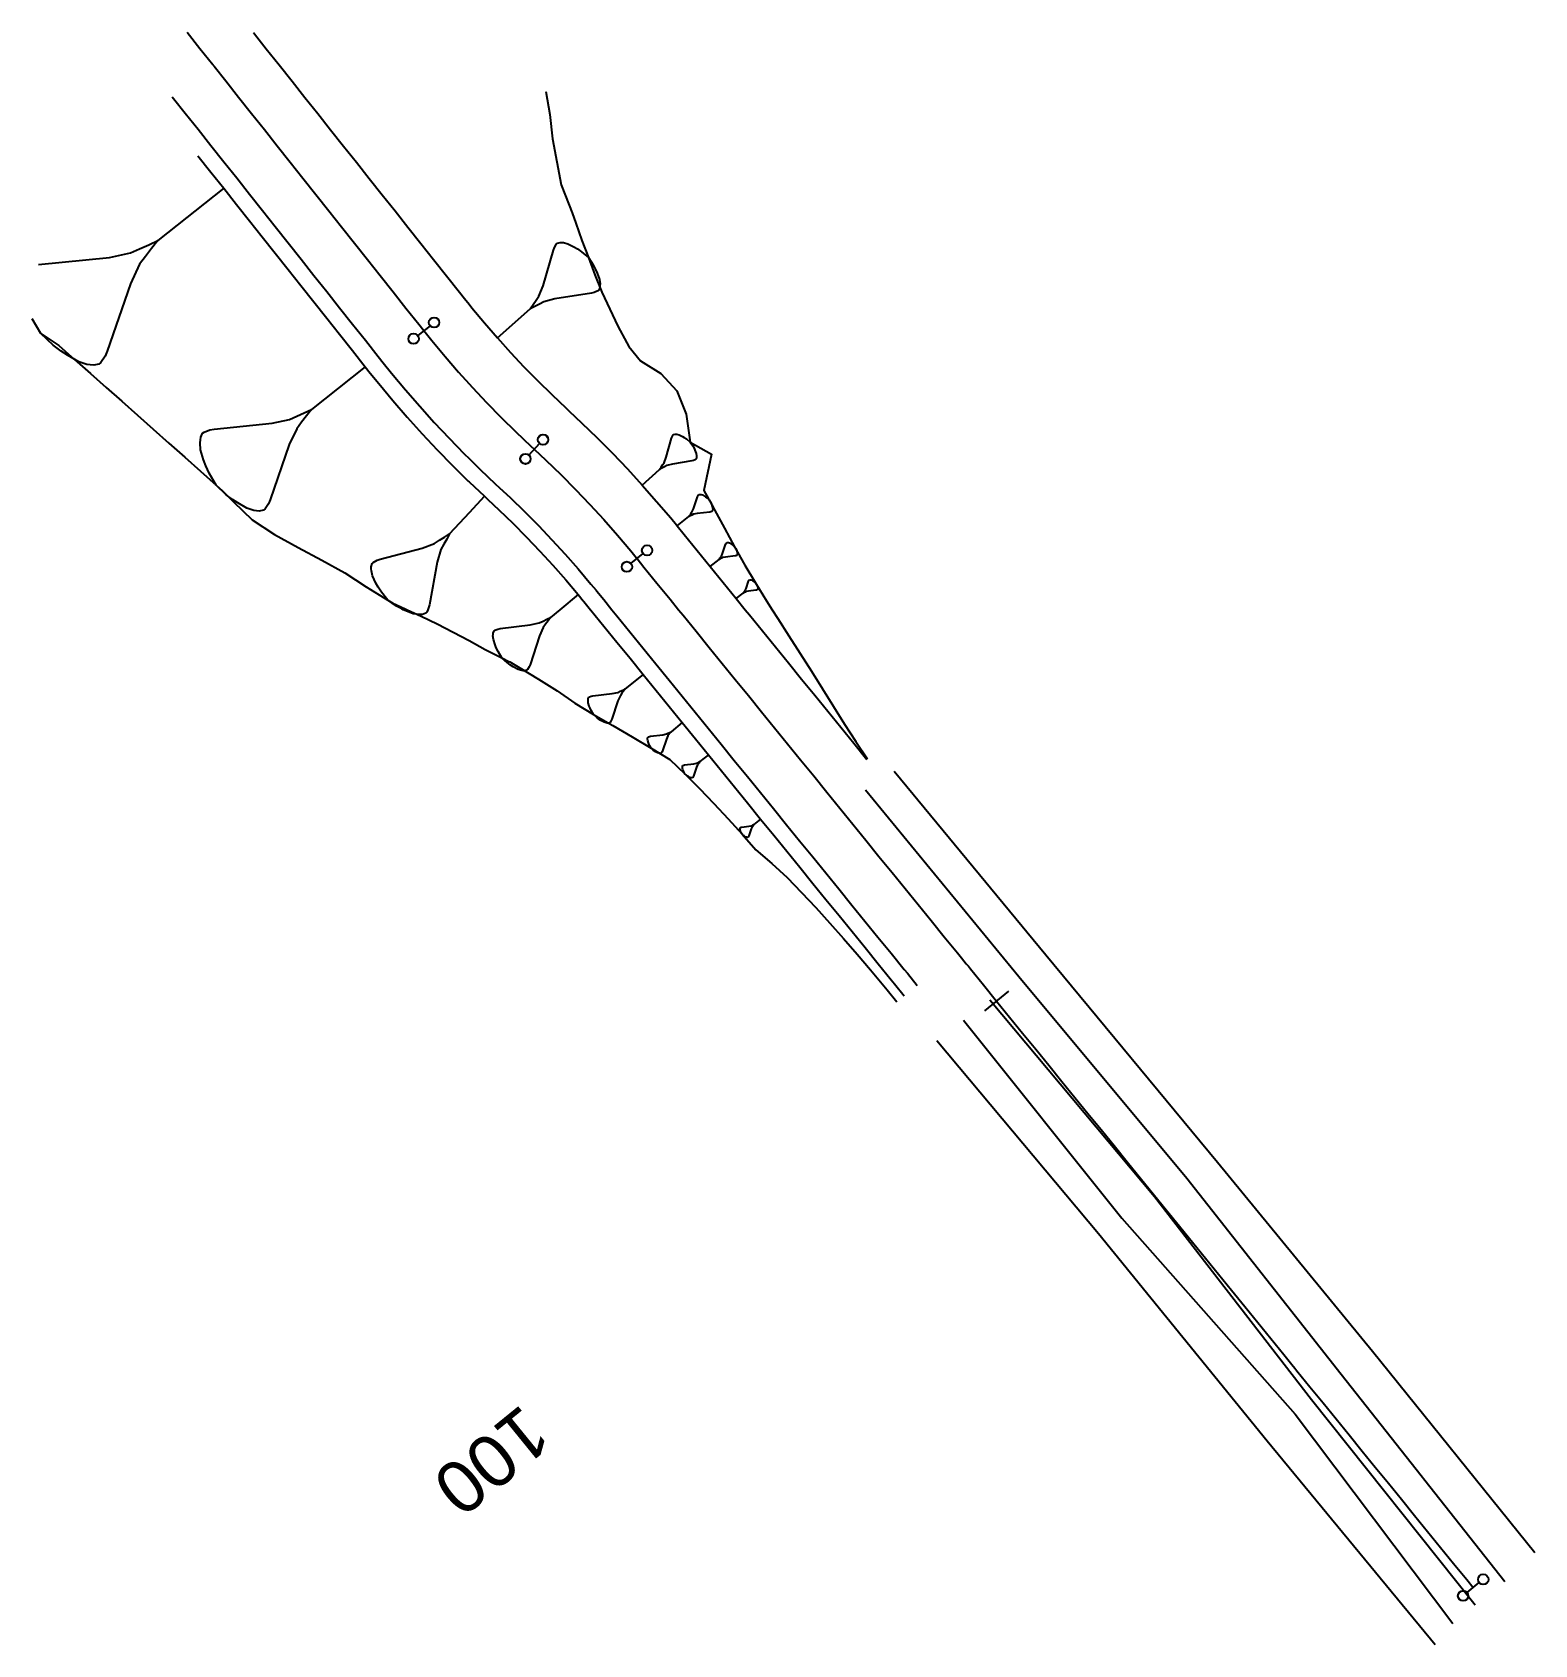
# Model space of a CAD drawing. Extents: x 388578.9 to 388651.5, y 804850 to 804927.9.
import ezdxf
from ezdxf.enums import TextEntityAlignment as Align

# ---------------------------------------------------------------- set-up
doc = ezdxf.new("R2010")
doc.units = 0
doc.layers.get('0').update_dxf_attribs({"linetype": 'CONTINUOUS'})
doc.styles.add('ARIAL', font='ARIAL.FON')

msp = doc.modelspace()

# ---------------------------------------------------------------- linework, layer by layer
at = {"color": 7}
for p, q in [((388588.1519, 804920.3461), (388584.9664, 804917.8184)), ((388584.5301, 804917.6205), (388584.9664, 804917.8184)), ((388584.9664, 804917.8184), (388584.6745, 804917.4385)), ((388604.2626, 804917.697), (388604.3932, 804917.7317)), ((388604.3932, 804917.7317), (388604.4784, 804917.7264)), ((388579.2096, 804916.6618), (388582.6405, 804917.0111)), ((388582.6405, 804917.0111), (388583.6575, 804917.2248)), ((388583.6575, 804917.2248), (388584.0938, 804917.4227)), ((388584.3827, 804917.0586), (388584.0908, 804916.6787)), ((388584.0938, 804917.4227), (388584.5301, 804917.6205)), ((388584.6745, 804917.4385), (388584.3827, 804917.0586)), ((388603.5778, 804915.6429), (388604.0708, 804917.3667)), ((388604.0708, 804917.3667), (388604.1214, 804917.4919)), ((388604.1214, 804917.4919), (388604.2173, 804917.6571)), ((388604.2173, 804917.6571), (388604.2626, 804917.697)), ((388604.4784, 804917.7264), (388604.5637, 804917.721)), ((388604.5637, 804917.721), (388604.7742, 804917.6651)), ((388604.7742, 804917.6651), (388605.0646, 804917.5185)), ((388605.0646, 804917.5185), (388605.2298, 804917.4226)), ((388605.2298, 804917.4226), (388605.4349, 804917.2814)), ((388605.4349, 804917.2814), (388605.7599, 804917.0043)), ((388605.7599, 804917.0043), (388605.9944, 804916.6473)), ((388584.0908, 804916.6787), (388583.6516, 804915.7369)), ((388605.9944, 804916.6473), (388606.109, 804916.4261)), ((388606.109, 804916.4261), (388606.1836, 804916.2503)), ((388606.1836, 804916.2503), (388606.2928, 804915.9439)), ((388583.6516, 804915.7369), (388582.5317, 804912.4751)), ((388603.3753, 804915.142), (388603.5778, 804915.6429)), ((388606.2155, 804915.3924), (388606.0397, 804915.3178)), ((388606.2608, 804915.4323), (388606.2155, 804915.3924)), ((388606.3114, 804915.5575), (388606.2608, 804915.4323)), ((388606.2928, 804915.9439), (388606.3221, 804915.7281)), ((388606.3168, 804915.6428), (388606.3114, 804915.5575)), ((388606.3221, 804915.7281), (388606.3168, 804915.6428)), ((388602.9517, 804914.5265), (388603.0929, 804914.7317)), ((388603.1728, 804914.6411), (388602.9517, 804914.5265)), ((388603.0929, 804914.7317), (388603.2341, 804914.9368)), ((388603.394, 804914.7556), (388603.1728, 804914.6411)), ((388603.2341, 804914.9368), (388603.3753, 804915.142)), ((388603.6151, 804914.8702), (388603.394, 804914.7556)), ((388604.1373, 804915.0087), (388603.6151, 804914.8702)), ((388605.9091, 804915.2831), (388604.1373, 804915.0087)), ((388606.0397, 804915.3178), (388605.9091, 804915.2831)), ((388579.3234, 804913.3407), (388578.9089, 804914.0501)), ((388601.3664, 804913.1278), (388602.9517, 804914.5265)), ((388579.92, 804912.7758), (388579.3234, 804913.3407)), ((388580.2999, 804912.484), (388579.92, 804912.7758)), ((388580.6075, 804912.2832), (388580.2999, 804912.484)), ((388581.1507, 804911.9725), (388580.6075, 804912.2832)), ((388582.5317, 804912.4751), (388582.4219, 804912.2397)), ((388581.5494, 804911.8439), (388581.1507, 804911.9725)), ((388581.7126, 804911.8251), (388581.5494, 804911.8439)), ((388581.8758, 804911.8063), (388581.7126, 804911.8251)), ((388582.1301, 804911.8598), (388581.8758, 804911.8063)), ((388582.2211, 804911.932), (388582.1301, 804911.8598)), ((388582.4219, 804912.2397), (388582.2211, 804911.932)), ((388594.9893, 804911.7293), (388592.3903, 804909.667)), ((388590.4927, 804909.0083), (388591.3225, 804909.1827)), ((388591.3225, 804909.1827), (388591.6784, 804909.3441)), ((388591.6784, 804909.3441), (388592.0344, 804909.5056)), ((388592.1522, 804909.357), (388591.9141, 804909.0471)), ((388592.0344, 804909.5056), (388592.3903, 804909.667)), ((388592.3903, 804909.667), (388592.1522, 804909.357)), ((388587.0405, 804908.3262), (388587.1301, 804908.5183)), ((388587.1301, 804908.5183), (388587.2043, 804908.5773)), ((388587.2043, 804908.5773), (388587.486, 804908.6798)), ((388587.486, 804908.6798), (388587.6935, 804908.7234)), ((388587.6935, 804908.7234), (388590.4927, 804909.0083)), ((388591.676, 804908.7371), (388591.3176, 804907.9687)), ((388591.9141, 804909.0471), (388591.676, 804908.7371)), ((388609.8028, 804908.3465), (388609.8529, 804908.4345)), ((388609.8529, 804908.4345), (388609.8768, 804908.456)), ((388609.8768, 804908.456), (388609.9458, 804908.4749)), ((388609.9458, 804908.4749), (388609.9911, 804908.4725)), ((388609.9911, 804908.4725), (388610.0363, 804908.4701)), ((388610.0363, 804908.4701), (388610.1482, 804908.4414)), ((388610.1482, 804908.4414), (388610.3029, 804908.365)), ((388587.0098, 804908.0599), (388587.0252, 804908.1931)), ((388587.0381, 804907.7193), (388587.0098, 804908.0599)), ((388587.0252, 804908.1931), (388587.0405, 804908.3262)), ((388587.1842, 804907.2301), (388587.0381, 804907.7193)), ((388591.3176, 804907.9687), (388590.404, 804905.3075)), ((388609.5232, 804907.3633), (388609.7766, 804908.2798)), ((388609.7766, 804908.2798), (388609.8028, 804908.3465)), ((388610.3029, 804908.365), (388610.391, 804908.3149)), ((388610.391, 804908.3149), (388610.5004, 804908.241)), ((388610.5004, 804908.241), (388610.6741, 804908.0956)), ((388610.6741, 804908.0956), (388610.8001, 804907.9073)), ((388610.8001, 804907.9073), (388610.8619, 804907.7906)), ((388610.8619, 804907.7906), (388610.9023, 804907.6977)), ((388610.9023, 804907.6977), (388610.9617, 804907.5357)), ((388587.2867, 804906.9484), (388587.1842, 804907.2301)), ((388587.4481, 804906.5925), (388587.2867, 804906.9484)), ((388609.1964, 804906.7683), (388609.2703, 804906.8778)), ((388609.3131, 804906.8301), (388609.1964, 804906.7683)), ((388609.2703, 804906.8778), (388609.3442, 804906.9872)), ((388609.4299, 804906.8919), (388609.3131, 804906.8301)), ((388609.3442, 804906.9872), (388609.4182, 804907.0967)), ((388609.4182, 804907.0967), (388609.5232, 804907.3633)), ((388609.5466, 804906.9537), (388609.4299, 804906.8919)), ((388609.8229, 804907.0296), (388609.5466, 804906.9537)), ((388610.7613, 804907.1834), (388609.8229, 804907.0296)), ((388610.8304, 804907.2024), (388610.7613, 804907.1834)), ((388610.9233, 804907.2428), (388610.8304, 804907.2024)), ((388610.9471, 804907.2642), (388610.9233, 804907.2428)), ((388610.9734, 804907.3309), (388610.9471, 804907.2642)), ((388610.9617, 804907.5357), (388610.9782, 804907.4214)), ((388610.9758, 804907.3761), (388610.9734, 804907.3309)), ((388610.9782, 804907.4214), (388610.9758, 804907.3761)), ((388587.7863, 804906.0137), (388587.4481, 804906.5925)), ((388608.3622, 804906.0191), (388609.1964, 804906.7683)), ((388588.2731, 804905.5529), (388587.7863, 804906.0137)), ((388588.583, 804905.3147), (388588.2731, 804905.5529)), ((388588.834, 804905.1509), (388588.583, 804905.3147)), ((388590.404, 804905.3075), (388590.3144, 804905.1154)), ((388600.7374, 804905.4766), (388600, 804904.6816)), ((388610.8348, 804904.8672), (388611.0259, 804905.4454)), ((388611.0259, 804905.4454), (388611.0448, 804905.4872)), ((388611.0448, 804905.4872), (388611.0796, 804905.5419)), ((388611.0796, 804905.5419), (388611.0955, 804905.5548)), ((388611.0955, 804905.5548), (388611.1403, 804905.5648)), ((388611.1403, 804905.5648), (388611.1692, 804905.5618)), ((388611.1692, 804905.5618), (388611.198, 804905.5588)), ((388611.198, 804905.5588), (388611.2687, 804905.5369)), ((388611.2687, 804905.5369), (388611.3652, 804905.4832)), ((388611.3652, 804905.4832), (388611.42, 804905.4484)), ((388611.42, 804905.4484), (388611.4876, 804905.3976)), ((388611.4876, 804905.3976), (388611.5941, 804905.2991)), ((388611.5941, 804905.2991), (388611.6688, 804905.1747)), ((388589.2772, 804904.8975), (388588.834, 804905.1509)), ((388589.6025, 804904.7925), (388589.2772, 804904.8975)), ((388589.7356, 804904.7772), (388589.6025, 804904.7925)), ((388589.8688, 804904.7619), (388589.7356, 804904.7772)), ((388590.0763, 804904.8054), (388589.8688, 804904.7619)), ((388590.1505, 804904.8644), (388590.0763, 804904.8054)), ((388590.3144, 804905.1154), (388590.1505, 804904.8644)), ((388600, 804904.6816), (388599.0581, 804903.6662)), ((388610.0496, 804904.0441), (388610.6069, 804904.4969)), ((388610.6069, 804904.4969), (388610.6576, 804904.5646)), ((388610.6835, 804904.5328), (388610.6069, 804904.4969)), ((388610.6576, 804904.5646), (388610.7084, 804904.6323)), ((388610.7601, 804904.5686), (388610.6835, 804904.5328)), ((388610.7084, 804904.6323), (388610.7592, 804904.7)), ((388610.7592, 804904.7), (388610.8348, 804904.8672)), ((388610.8368, 804904.6044), (388610.7601, 804904.5686)), ((388611.0159, 804904.6442), (388610.8368, 804904.6044)), ((388611.621, 804904.7129), (388611.0159, 804904.6442)), ((388611.6658, 804904.7229), (388611.621, 804904.7129)), ((388611.7265, 804904.7457), (388611.6658, 804904.7229)), ((388611.6688, 804905.1747), (388611.7046, 804905.098)), ((388611.7046, 804905.098), (388611.7275, 804905.0373)), ((388611.7424, 804904.7587), (388611.7265, 804904.7457)), ((388611.7275, 804905.0373), (388611.7603, 804904.9318)), ((388611.7613, 804904.8005), (388611.7424, 804904.7587)), ((388611.7603, 804904.9318), (388611.7673, 804904.8582)), ((388611.7643, 804904.8293), (388611.7613, 804904.8005)), ((388611.7673, 804904.8582), (388611.7643, 804904.8293)), ((388595.7094, 804902.4421), (388597.7365, 804902.9675)), ((388597.7365, 804902.9675), (388598.3272, 804903.1894)), ((388598.3272, 804903.1894), (388598.5709, 804903.3484)), ((388598.5709, 804903.3484), (388598.8145, 804903.5073)), ((388598.7778, 804903.1564), (388598.6376, 804902.9016)), ((388598.918, 804903.4113), (388598.7778, 804903.1564)), ((388598.8145, 804903.5073), (388599.0581, 804903.6662)), ((388599.0581, 804903.6662), (388598.918, 804903.4113)), ((388612.241, 804902.7113), (388612.3867, 804903.1522)), ((388612.3867, 804903.1522), (388612.4012, 804903.1841)), ((388612.4012, 804903.1841), (388612.4277, 804903.2258)), ((388612.4277, 804903.2258), (388612.4398, 804903.2357)), ((388612.4398, 804903.2357), (388612.474, 804903.2433)), ((388612.474, 804903.2433), (388612.496, 804903.241)), ((388612.496, 804903.241), (388612.518, 804903.2387)), ((388612.518, 804903.2387), (388612.5719, 804903.222)), ((388612.5719, 804903.222), (388612.6455, 804903.181)), ((388612.6455, 804903.181), (388612.6872, 804903.1545)), ((388612.6872, 804903.1545), (388612.7388, 804903.1158)), ((388612.7388, 804903.1158), (388612.82, 804903.0407)), ((388612.82, 804903.0407), (388612.8769, 804902.9458)), ((388612.8769, 804902.9458), (388612.9042, 804902.8874)), ((388595.2739, 804902.0763), (388595.3181, 804902.2277)), ((388595.3181, 804902.2277), (388595.3661, 804902.2794)), ((388595.3661, 804902.2794), (388595.5618, 804902.3866)), ((388595.5618, 804902.3866), (388595.7094, 804902.4421)), ((388598.4607, 804902.2959), (388598.0888, 804900.2351)), ((388598.6376, 804902.9016), (388598.4607, 804902.2959)), ((388611.6423, 804902.0838), (388612.0673, 804902.4291)), ((388612.0673, 804902.4291), (388612.106, 804902.4807)), ((388612.1257, 804902.4564), (388612.0673, 804902.4291)), ((388612.106, 804902.4807), (388612.1447, 804902.5323)), ((388612.1841, 804902.4837), (388612.1257, 804902.4564)), ((388612.1447, 804902.5323), (388612.1834, 804902.5839)), ((388612.1834, 804902.5839), (388612.241, 804902.7113)), ((388612.2426, 804902.511), (388612.1841, 804902.4837)), ((388612.3791, 804902.5414), (388612.2426, 804902.511)), ((388612.8405, 804902.5937), (388612.3791, 804902.5414)), ((388612.8746, 804902.6013), (388612.8405, 804902.5937)), ((388612.9209, 804902.6188), (388612.8746, 804902.6013)), ((388612.9042, 804902.8874), (388612.9217, 804902.8411)), ((388612.9331, 804902.6286), (388612.9209, 804902.6188)), ((388612.9217, 804902.8411), (388612.9467, 804902.7607)), ((388612.9475, 804902.6605), (388612.9331, 804902.6286)), ((388612.9467, 804902.7607), (388612.952, 804902.7045)), ((388612.9498, 804902.6825), (388612.9475, 804902.6605)), ((388612.952, 804902.7045), (388612.9498, 804902.6825)), ((388595.2776, 804901.9766), (388595.2739, 804902.0763)), ((388595.2814, 804901.8768), (388595.2776, 804901.9766)), ((388595.3406, 804901.6295), (388595.2814, 804901.8768)), ((388595.5033, 804901.2861), (388595.3406, 804901.6295)), ((388613.3775, 804901.0284), (388613.4929, 804901.3775)), ((388613.4929, 804901.3775), (388613.5043, 804901.4027)), ((388613.5043, 804901.4027), (388613.5253, 804901.4358)), ((388613.5253, 804901.4358), (388613.5349, 804901.4436)), ((388613.5349, 804901.4436), (388613.562, 804901.4496)), ((388613.562, 804901.4496), (388613.5794, 804901.4478)), ((388613.5794, 804901.4478), (388613.5968, 804901.446)), ((388613.5968, 804901.446), (388613.6395, 804901.4327)), ((388613.6395, 804901.4327), (388613.6978, 804901.4003)), ((388613.6978, 804901.4003), (388613.7308, 804901.3793)), ((388613.7308, 804901.3793), (388613.7716, 804901.3486)), ((388595.6105, 804901.0905), (388595.5033, 804901.2861)), ((388595.7694, 804900.8468), (388595.6105, 804901.0905)), ((388596.0835, 804900.4592), (388595.7694, 804900.8468)), ((388605.2672, 804900.7291), (388604.387, 804900)), ((388612.9035, 804900.5316), (388613.24, 804900.8049)), ((388613.24, 804900.8049), (388613.2706, 804900.8458)), ((388613.2862, 804900.8266), (388613.24, 804900.8049)), ((388613.2706, 804900.8458), (388613.3012, 804900.8866)), ((388613.3325, 804900.8482), (388613.2862, 804900.8266)), ((388613.3012, 804900.8866), (388613.3319, 804900.9275)), ((388613.3319, 804900.9275), (388613.3775, 804901.0284)), ((388613.3787, 804900.8698), (388613.3325, 804900.8482)), ((388613.4869, 804900.8938), (388613.3787, 804900.8698)), ((388613.8522, 804900.9353), (388613.4869, 804900.8938)), ((388613.7716, 804901.3486), (388613.8359, 804901.2892)), ((388613.8359, 804901.2892), (388613.881, 804901.2141)), ((388613.8792, 804900.9413), (388613.8522, 804900.9353)), ((388613.9158, 804900.9551), (388613.8792, 804900.9413)), ((388613.881, 804901.2141), (388613.9026, 804901.1678)), ((388613.9026, 804901.1678), (388613.9164, 804901.1312)), ((388613.9254, 804900.9629), (388613.9158, 804900.9551)), ((388613.9164, 804901.1312), (388613.9363, 804901.0675)), ((388613.9369, 804900.9882), (388613.9254, 804900.9629)), ((388613.9363, 804901.0675), (388613.9405, 804901.023)), ((388613.9387, 804901.0056), (388613.9369, 804900.9882)), ((388613.9405, 804901.023), (388613.9387, 804901.0056)), ((388596.4935, 804900.1751), (388596.0835, 804900.4592)), ((388596.7484, 804900.0349), (388596.4935, 804900.1751)), ((388596.8254, 804900), (388596.7484, 804900.0349)), ((388596.9516, 804899.9427), (388596.8254, 804900)), ((388597.3061, 804899.8063), (388596.9516, 804899.9427)), ((388597.9044, 804899.8288), (388597.7567, 804899.7733)), ((388597.9523, 804899.8805), (388597.9044, 804899.8288)), ((388598.0066, 804900), (388597.9523, 804899.8805)), ((388598.0446, 804900.0836), (388598.0066, 804900)), ((388598.0888, 804900.2351), (388598.0446, 804900.0836)), ((388604.387, 804900), (388603.9372, 804899.6273)), ((388597.5573, 804899.7658), (388597.3061, 804899.8063)), ((388597.657, 804899.7695), (388597.5573, 804899.7658)), ((388597.7567, 804899.7733), (388597.657, 804899.7695)), ((388601.2501, 804899.0034), (388601.3956, 804899.0599)), ((388601.3956, 804899.0599), (388601.5031, 804899.0848)), ((388601.5031, 804899.0848), (388602.9568, 804899.2638)), ((388602.9568, 804899.2638), (388603.3867, 804899.3636)), ((388603.3867, 804899.3636), (388603.5702, 804899.4515)), ((388603.5756, 804899.1356), (388603.3975, 804898.7318)), ((388603.5702, 804899.4515), (388603.7537, 804899.5394)), ((388603.6961, 804899.2995), (388603.5756, 804899.1356)), ((388603.8166, 804899.4634), (388603.6961, 804899.2995)), ((388603.7537, 804899.5394), (388603.9372, 804899.6273)), ((388603.9372, 804899.6273), (388603.8166, 804899.4634)), ((388601.1545, 804898.732), (388601.1611, 804898.8015)), ((388601.173, 804898.5551), (388601.1545, 804898.732)), ((388601.1611, 804898.8015), (388601.1676, 804898.871)), ((388601.1676, 804898.871), (388601.2121, 804898.9719)), ((388601.2544, 804898.3021), (388601.173, 804898.5551)), ((388601.2121, 804898.9719), (388601.2501, 804899.0034)), ((388601.3108, 804898.1566), (388601.2544, 804898.3021)), ((388603.3975, 804898.7318), (388602.9511, 804897.3368)), ((388601.3987, 804897.9731), (388601.3108, 804898.1566)), ((388601.5811, 804897.6756), (388601.3987, 804897.9731)), ((388601.8394, 804897.4411), (388601.5811, 804897.6756)), ((388602.0033, 804897.3206), (388601.8394, 804897.4411)), ((388602.1358, 804897.2381), (388602.0033, 804897.3206)), ((388602.3692, 804897.111), (388602.1358, 804897.2381)), ((388602.5396, 804897.06), (388602.3692, 804897.111)), ((388602.6091, 804897.0534), (388602.5396, 804897.06)), ((388602.6786, 804897.0469), (388602.6091, 804897.0534)), ((388602.7861, 804897.0719), (388602.6786, 804897.0469)), ((388602.8241, 804897.1034), (388602.7861, 804897.0719)), ((388602.9066, 804897.2358), (388602.8241, 804897.1034)), ((388602.9511, 804897.3368), (388602.9066, 804897.2358)), ((388608.4021, 804896.8742), (388607.5396, 804896.1734)), ((388605.9703, 804895.8392), (388606.9067, 804895.9455)), ((388606.9067, 804895.9455), (388607.1839, 804896.0071)), ((388607.1839, 804896.0071), (388607.3025, 804896.0625)), ((388607.3025, 804896.0625), (388607.421, 804896.118)), ((388607.3825, 804895.964), (388607.304, 804895.8593)), ((388607.4611, 804896.0687), (388607.3825, 804895.964)), ((388607.421, 804896.118), (388607.5396, 804896.1734)), ((388607.5396, 804896.1734), (388607.4611, 804896.0687)), ((388605.7439, 804895.6144), (388605.7485, 804895.6591)), ((388605.7547, 804895.5004), (388605.7439, 804895.6144)), ((388605.7485, 804895.6591), (388605.7532, 804895.7037)), ((388605.7532, 804895.7037), (388605.7824, 804895.7684)), ((388605.8055, 804895.3372), (388605.7547, 804895.5004)), ((388605.7824, 804895.7684), (388605.8071, 804895.7884)), ((388605.8409, 804895.2432), (388605.8055, 804895.3372)), ((388605.8071, 804895.7884), (388605.901, 804895.8238)), ((388605.8964, 804895.1247), (388605.8409, 804895.2432)), ((388605.901, 804895.8238), (388605.9703, 804895.8392)), ((388607.1869, 804895.6005), (388606.8913, 804894.7058)), ((388607.304, 804895.8593), (388607.1869, 804895.6005)), ((388606.0119, 804894.9322), (388605.8964, 804895.1247)), ((388606.1767, 804894.7797), (388606.0119, 804894.9322)), ((388606.2814, 804894.7011), (388606.1767, 804894.7797)), ((388606.3661, 804894.6472), (388606.2814, 804894.7011)), ((388606.5155, 804894.5641), (388606.3661, 804894.6472)), ((388606.6248, 804894.5302), (388606.5155, 804894.5641)), ((388606.6695, 804894.5256), (388606.6248, 804894.5302)), ((388606.7142, 804894.521), (388606.6695, 804894.5256)), ((388606.7835, 804894.5364), (388606.7142, 804894.521)), ((388606.8081, 804894.5564), (388606.7835, 804894.5364)), ((388606.862, 804894.6411), (388606.8081, 804894.5564)), ((388606.8913, 804894.7058), (388606.862, 804894.6411)), ((388610.2938, 804894.5458), (388609.7495, 804894.1035)), ((388608.6161, 804893.7507), (388608.619, 804893.7789)), ((388608.6229, 804893.6788), (388608.6161, 804893.7507)), ((388608.619, 804893.7789), (388608.6219, 804893.8071)), ((388608.6219, 804893.8071), (388608.6404, 804893.8479)), ((388608.655, 804893.5757), (388608.6229, 804893.6788)), ((388608.6404, 804893.8479), (388608.656, 804893.8605)), ((388608.656, 804893.8605), (388608.7152, 804893.8829)), ((388608.7152, 804893.8829), (388608.759, 804893.8926)), ((388608.759, 804893.8926), (388609.35, 804893.9597)), ((388609.5269, 804893.7419), (388609.3403, 804893.1772)), ((388609.35, 804893.9597), (388609.5249, 804893.9986)), ((388609.5249, 804893.9986), (388609.5998, 804894.0335)), ((388609.6008, 804893.9052), (388609.5269, 804893.7419)), ((388609.5998, 804894.0335), (388609.6746, 804894.0685)), ((388609.6503, 804893.9713), (388609.6008, 804893.9052)), ((388609.6999, 804894.0374), (388609.6503, 804893.9713)), ((388609.6746, 804894.0685), (388609.7495, 804894.1035)), ((388609.7495, 804894.1035), (388609.6999, 804894.0374)), ((388608.6773, 804893.5164), (388608.655, 804893.5757)), ((388608.7123, 804893.4416), (388608.6773, 804893.5164)), ((388608.7852, 804893.3201), (388608.7123, 804893.4416)), ((388608.8892, 804893.2238), (388608.7852, 804893.3201)), ((388608.9553, 804893.1743), (388608.8892, 804893.2238)), ((388609.0088, 804893.1403), (388608.9553, 804893.1743)), ((388609.1031, 804893.0878), (388609.0088, 804893.1403)), ((388609.1721, 804893.0664), (388609.1031, 804893.0878)), ((388609.2003, 804893.0635), (388609.1721, 804893.0664)), ((388609.2285, 804893.0605), (388609.2003, 804893.0635)), ((388609.2722, 804893.0703), (388609.2285, 804893.0605)), ((388609.2878, 804893.0829), (388609.2722, 804893.0703)), ((388609.3218, 804893.1364), (388609.2878, 804893.0829)), ((388609.3403, 804893.1772), (388609.3218, 804893.1364)), ((388611.555, 804892.9936), (388611.1467, 804892.6618)), ((388610.2965, 804892.3971), (388610.2986, 804892.4183)), ((388610.3016, 804892.3432), (388610.2965, 804892.3971)), ((388610.2986, 804892.4183), (388610.3008, 804892.4394)), ((388610.3008, 804892.4394), (388610.3147, 804892.47)), ((388610.3256, 804892.2659), (388610.3016, 804892.3432)), ((388610.3147, 804892.47), (388610.3264, 804892.4795)), ((388610.3424, 804892.2214), (388610.3256, 804892.2659)), ((388610.3264, 804892.4795), (388610.3708, 804892.4963)), ((388610.3686, 804892.1652), (388610.3424, 804892.2214)), ((388610.4233, 804892.0741), (388610.3686, 804892.1652)), ((388610.3708, 804892.4963), (388610.4036, 804892.5036)), ((388610.4036, 804892.5036), (388610.847, 804892.5539)), ((388610.5014, 804892.0019), (388610.4233, 804892.0741)), ((388610.9797, 804892.3906), (388610.8397, 804891.9669)), ((388610.847, 804892.5539), (388610.9782, 804892.5831)), ((388610.9782, 804892.5831), (388611.0344, 804892.6093)), ((388611.0351, 804892.5131), (388610.9797, 804892.3906)), ((388611.0344, 804892.6093), (388611.0905, 804892.6356)), ((388611.0723, 804892.5626), (388611.0351, 804892.5131)), ((388611.1095, 804892.6122), (388611.0723, 804892.5626)), ((388611.0905, 804892.6356), (388611.1467, 804892.6618)), ((388611.1467, 804892.6618), (388611.1095, 804892.6122)), ((388610.5509, 804891.9647), (388610.5014, 804892.0019)), ((388610.591, 804891.9392), (388610.5509, 804891.9647)), ((388610.6618, 804891.8998), (388610.591, 804891.9392)), ((388610.7135, 804891.8838), (388610.6618, 804891.8998)), ((388610.7347, 804891.8816), (388610.7135, 804891.8838)), ((388610.7558, 804891.8794), (388610.7347, 804891.8816)), ((388610.7886, 804891.8867), (388610.7558, 804891.8794)), ((388610.8003, 804891.8962), (388610.7886, 804891.8867)), ((388610.8258, 804891.9363), (388610.8003, 804891.8962)), ((388610.8397, 804891.9669), (388610.8258, 804891.9363)), ((388614.0774, 804889.8891), (388613.7529, 804889.6255)), ((388613.0774, 804889.4152), (388613.0792, 804889.432)), ((388613.0815, 804889.3723), (388613.0774, 804889.4152)), ((388613.0792, 804889.432), (388613.0809, 804889.4488)), ((388613.0809, 804889.4488), (388613.0919, 804889.4731)), ((388613.1006, 804889.3109), (388613.0815, 804889.3723)), ((388613.0919, 804889.4731), (388613.1012, 804889.4807)), ((388613.1139, 804889.2756), (388613.1006, 804889.3109)), ((388613.1012, 804889.4807), (388613.1365, 804889.494)), ((388613.1348, 804889.231), (388613.1139, 804889.2756)), ((388613.1782, 804889.1586), (388613.1348, 804889.231)), ((388613.1365, 804889.494), (388613.1626, 804889.4998)), ((388613.1626, 804889.4998), (388613.5148, 804889.5398)), ((388613.2402, 804889.1012), (388613.1782, 804889.1586)), ((388613.2796, 804889.0717), (388613.2402, 804889.1012)), ((388613.3115, 804889.0514), (388613.2796, 804889.0717)), ((388613.3677, 804889.0201), (388613.3115, 804889.0514)), ((388613.4088, 804889.0074), (388613.3677, 804889.0201)), ((388613.4256, 804889.0056), (388613.4088, 804889.0074)), ((388613.4424, 804889.0039), (388613.4256, 804889.0056)), ((388613.4685, 804889.0097), (388613.4424, 804889.0039)), ((388613.4777, 804889.0172), (388613.4685, 804889.0097)), ((388613.498, 804889.0491), (388613.4777, 804889.0172)), ((388613.509, 804889.0734), (388613.498, 804889.0491)), ((388613.6203, 804889.41), (388613.509, 804889.0734)), ((388613.5148, 804889.5398), (388613.6191, 804889.5629)), ((388613.6191, 804889.5629), (388613.6637, 804889.5838)), ((388613.6643, 804889.5073), (388613.6203, 804889.41)), ((388613.6637, 804889.5838), (388613.7083, 804889.6047)), ((388613.6938, 804889.5467), (388613.6643, 804889.5073)), ((388613.7234, 804889.5861), (388613.6938, 804889.5467)), ((388613.7083, 804889.6047), (388613.7529, 804889.6255)), ((388613.7529, 804889.6255), (388613.7234, 804889.5861))]:
    msp.add_line(p, q, dxfattribs=at)
at = {"color": 1}
for p, q in [((388598.1146, 804913.7109), (388597.5194, 804913.2387)), ((388602.8868, 804907.4664), (388603.4011, 804908.0257)), ((388603.4011, 804908.0257), (388602.8868, 804907.4664)), ((388607.8144, 804902.2281), (388608.4041, 804902.7072)), ((388648.1852, 804852.5408), (388648.7749, 804853.0199))]:
    msp.add_line(p, q, dxfattribs=at)
at = {"color": 3}
msp.add_line((388626.0489, 804881.5774), (388624.8847, 804880.6315), dxfattribs=at)
at = {"color": 3, "linetype": 'CONTINUOUS'}
for points in [[(388586.3859, 804927.8808), (388587.0074, 804927.0974), (388587.6212, 804926.324), (388587.629, 804926.3141), (388587.6853, 804926.2432), (388588.2506, 804925.5308), (388588.8722, 804924.7474), (388589.4938, 804923.9641), (388590.1154, 804923.1807), (388590.737, 804922.3974), (388591.3585, 804921.614), (388591.9801, 804920.8307), (388592.6017, 804920.0473), (388593.2233, 804919.264), (388593.8449, 804918.4806), (388594.4665, 804917.6973), (388595.0881, 804916.9139), (388595.7096, 804916.1306), (388596.3312, 804915.3472), (388596.9528, 804914.5639), (388597.5744, 804913.7806), (388597.817, 804913.4748), (388598.1989, 804912.9995), (388598.8377, 804912.2302), (388599.4917, 804911.4738), (388600, 804910.9092)], [(388600, 804910.9092), (388600.1608, 804910.7306), (388600.8446, 804910.0009), (388601.5428, 804909.2851), (388602.2553, 804908.5834), (388602.9816, 804907.896), (388603.1439, 804907.7461), (388603.7133, 804907.2144), (388604.4319, 804906.519), (388605.1364, 804905.8094), (388605.8266, 804905.0858), (388606.5022, 804904.3485), (388607.163, 804903.5979), (388607.8085, 804902.8343), (388608.0712, 804902.5145), (388608.1093, 804902.4677), (388608.4409, 804902.0596), (388609.0715, 804901.2834), (388609.702, 804900.5073), (388610.1143, 804900)], [(388610.1143, 804900), (388610.3326, 804899.7312), (388610.9632, 804898.9551), (388611.5938, 804898.179), (388612.2244, 804897.4029), (388612.855, 804896.6268), (388613.4856, 804895.8506), (388614.1162, 804895.0745), (388614.7468, 804894.2984), (388615.3774, 804893.5223), (388616.008, 804892.7462), (388616.6386, 804891.9701), (388617.2691, 804891.194), (388617.8997, 804890.4178), (388618.5303, 804889.6417), (388619.1609, 804888.8656), (388619.7915, 804888.0895), (388620.4221, 804887.3134), (388621.0527, 804886.5373), (388621.6833, 804885.7611), (388622.3139, 804884.985), (388622.9445, 804884.2089), (388623.1004, 804884.017), (388623.5751, 804883.4328), (388623.7745, 804883.1873), (388624.0062, 804882.9022), (388624.1055, 804882.7799), (388624.2056, 804882.6567), (388624.8362, 804881.8806), (388625.4668, 804881.1045), (388626.0974, 804880.3283), (388626.728, 804879.5522), (388627.3586, 804878.7761), (388627.9892, 804878), (388628.6198, 804877.2239), (388629.2504, 804876.4478), (388629.881, 804875.6716), (388630.5116, 804874.8955), (388631.1421, 804874.1194), (388631.7727, 804873.3433), (388632.4033, 804872.5672), (388633.0339, 804871.7911), (388633.6645, 804871.015), (388634.2951, 804870.2388), (388634.9257, 804869.4627), (388635.5563, 804868.6866), (388636.1869, 804867.9105), (388636.8175, 804867.1344), (388637.4481, 804866.3583), (388638.0786, 804865.5821), (388638.7092, 804864.806), (388639.3398, 804864.0299), (388639.7262, 804863.5543), (388639.8692, 804863.3784), (388639.9704, 804863.2538), (388640.601, 804862.4777), (388641.2316, 804861.7016), (388641.8622, 804860.9255), (388642.4928, 804860.1493), (388643.1234, 804859.3732), (388643.754, 804858.5971), (388644.3846, 804857.821), (388645.0151, 804857.0449), (388645.6457, 804856.2688), (388646.2763, 804855.4926), (388646.9069, 804854.7165), (388647.5375, 804853.9404), (388648.1681, 804853.1643), (388648.4801, 804852.7803)]]:
    msp.add_lwpolyline(points, dxfattribs=at)
at = {"color": 2, "linetype": 'CONTINUOUS'}
for points in [[(388589.5874, 804927.8681), (388589.6436, 804927.7972), (388590.209, 804927.0847), (388590.8306, 804926.3014), (388591.4522, 804925.518), (388592.0737, 804924.7347), (388592.6953, 804923.9513), (388593.3169, 804923.168), (388593.9385, 804922.3846), (388594.5601, 804921.6013), (388595.1817, 804920.8179), (388595.8033, 804920.0346), (388596.4248, 804919.2512), (388597.0464, 804918.4679), (388597.668, 804917.6846), (388598.2896, 804916.9012), (388598.9112, 804916.1179), (388599.5328, 804915.3345), (388599.7754, 804915.0288), (388600, 804914.7492)], [(388585.6707, 804924.7601), (388585.7269, 804924.6893), (388586.2923, 804923.9768), (388586.9138, 804923.1934), (388587.5354, 804922.4101), (388588.157, 804921.6267), (388588.7786, 804920.8434), (388589.4002, 804920.0601), (388590.0218, 804919.2767), (388590.6433, 804918.4934), (388591.2649, 804917.71), (388591.8865, 804916.9267), (388592.5081, 804916.1433), (388593.1297, 804915.36), (388593.7513, 804914.5766), (388594.3729, 804913.7933), (388594.9944, 804913.0099), (388595.616, 804912.2266), (388595.8586, 804911.9208), (388596.2596, 804911.4218), (388596.9304, 804910.614), (388597.6171, 804909.8197), (388598.3196, 804909.0394), (388599.0376, 804908.2733), (388599.7708, 804907.5216), (388600, 804907.2958)], [(388600, 804914.7492), (388600.1382, 804914.5773), (388600.745, 804913.8464), (388601.3664, 804913.1278), (388602.002, 804912.4217), (388602.6516, 804911.7286), (388603.3149, 804911.0485), (388603.9917, 804910.3819), (388604.6817, 804909.7289), (388604.836, 804909.5865), (388605.4338, 804909.0282), (388606.1883, 804908.298), (388606.9281, 804907.5529), (388607.6528, 804906.7932), (388608.3622, 804906.0191), (388609.0559, 804905.2309), (388609.7338, 804904.4291), (388610.0096, 804904.0933), (388610.0496, 804904.0441), (388610.3812, 804903.636), (388611.0117, 804902.8599), (388611.6423, 804902.0838), (388612.2729, 804901.3077), (388612.9035, 804900.5316), (388613.3354, 804900)], [(388600, 804907.2958), (388600.5188, 804906.7848), (388601.2814, 804906.0631), (388601.4519, 804905.9057), (388601.9928, 804905.4006), (388602.6755, 804904.74), (388603.3448, 804904.0658), (388604.0005, 804903.3784), (388604.6423, 804902.678), (388605.27, 804901.9649), (388605.8833, 804901.2394), (388606.1328, 804900.9356), (388606.169, 804900.8912), (388606.5006, 804900.4831), (388606.8931, 804900)], [(388606.8931, 804900), (388607.1312, 804899.707), (388607.7618, 804898.9309), (388608.3924, 804898.1547), (388609.0229, 804897.3786), (388609.6535, 804896.6025), (388610.2841, 804895.8264), (388610.9147, 804895.0503), (388611.5453, 804894.2742), (388612.1759, 804893.4981), (388612.8065, 804892.7219), (388613.4371, 804891.9458), (388614.0677, 804891.1697), (388614.6983, 804890.3936), (388615.3289, 804889.6175), (388615.9594, 804888.8414), (388616.59, 804888.0652), (388617.2206, 804887.2891), (388617.8512, 804886.513), (388618.4818, 804885.7369), (388619.1124, 804884.9608), (388619.743, 804884.1847), (388620.3736, 804883.4086), (388621.0042, 804882.6324), (388621.1601, 804882.4405), (388621.6348, 804881.8563)], [(388613.3354, 804900), (388613.5341, 804899.7555), (388614.1647, 804898.9794), (388614.7953, 804898.2032), (388615.4259, 804897.4271), (388616.0565, 804896.651), (388616.6871, 804895.8749), (388617.3177, 804895.0988), (388617.9482, 804894.3227), (388618.5788, 804893.5465), (388619.2094, 804892.7704)], [(388651.453, 804854.463), (388643.619, 804864.178), (388636.135, 804873.301), (388627.854, 804883.314), (388620.529, 804892.19)], [(388646.651, 804850.021), (388638.535, 804859.85), (388630.393, 804869.867), (388622.578, 804879.177)]]:
    msp.add_lwpolyline(points, dxfattribs=at)
at = {"color": 7, "linetype": 'CONTINUOUS'}
for points in [[(388603.7026, 804925.0262), (388603.8982, 804923.9048), (388604.0229, 804922.7272), (388604.2449, 804921.6267), (388604.4531, 804920.5154), (388604.8319, 804919.5394), (388604.9798, 804919.1584), (388605.1528, 804918.657), (388605.4488, 804917.8322), (388605.7599, 804917.0043), (388606.0759, 804916.1638), (388606.4146, 804915.3264), (388606.8011, 804914.5177), (388607.1891, 804913.6935), (388607.6107, 804912.8866), (388607.7097, 804912.7122), (388608.27, 804912.0183), (388609.2582, 804911.4075), (388610.032, 804910.5736), (388610.4781, 804909.4347), (388610.6741, 804908.0956), (388611.6985, 804907.5106), (388611.34, 804905.7596), (388611.5619, 804905.3577), (388611.5941, 804905.2991), (388611.8465, 804904.8266), (388612.3306, 804903.9315), (388612.82, 804903.0407), (388613.3115, 804902.1515), (388613.8359, 804901.2892), (388614.3658, 804900.4313), (388614.6364, 804900)], [(388579.3234, 804913.3407), (388580.1963, 804912.7568), (388580.9554, 804912.0825), (388581.7144, 804911.4082), (388582.4734, 804910.734), (388583.2324, 804910.0597), (388583.9915, 804909.3854), (388584.7505, 804908.7111), (388585.5095, 804908.0368), (388586.2686, 804907.3625), (388587.0276, 804906.6882), (388587.7863, 804906.0137), (388588.0822, 804905.7503), (388588.625, 804905.2105), (388589.5289, 804904.3423), (388590.6067, 804903.6343), (388591.744, 804902.9995), (388592.888, 804902.3936), (388593.9976, 804901.7766), (388595.0363, 804901.1063), (388596.0835, 804900.4592), (388596.316, 804900.3194), (388596.9118, 804900.044), (388597.0046, 804900)], [(388597.0046, 804900), (388597.6801, 804899.6803), (388598.4568, 804899.309), (388599.2313, 804898.9194), (388600, 804898.5126)], [(388614.6364, 804900), (388614.9012, 804899.5778), (388615.442, 804898.7287), (388615.9883, 804897.8841), (388616.5317, 804897.0372), (388617.0564, 804896.175), (388617.589, 804895.3192), (388618.1293, 804894.4698), (388618.6775, 804893.6267), (388619.2334, 804892.7899)], [(388600, 804898.5126), (388600.0029, 804898.5111), (388600.7713, 804898.0841), (388601.5811, 804897.6756), (388601.9181, 804897.5027), (388601.9672, 804897.4772), (388602.4475, 804897.19), (388603.3526, 804896.6369), (388604.2457, 804896.0741), (388605.0983, 804895.4783), (388606.0119, 804894.9322), (388606.9472, 804894.4036), (388607.8716, 804893.8662), (388608.7852, 804893.3201), (388609.6881, 804892.7651), (388610.4233, 804892.0741), (388611.1298, 804891.3597), (388611.8245, 804890.6356), (388612.5073, 804889.9019), (388613.1782, 804889.1586), (388613.8373, 804888.4056), (388614.6176, 804887.7511), (388615.354, 804887.0609), (388616.0553, 804886.3423), (388616.742, 804885.6118), (388617.4151, 804884.8702), (388618.0802, 804884.1221), (388618.737, 804883.3673), (388619.3858, 804882.606), (388620.0264, 804881.838), (388620.1836, 804881.6471), (388620.6589, 804881.0634)], [(388650.009, 804853.06), (388642.104, 804863.068), (388634.649, 804872.536), (388626.542, 804882.266), (388619.146, 804891.278)], [(388623.874, 804880.172), (388631.515, 804870.617), (388639.881, 804861.161), (388647.49, 804851.047)]]:
    msp.add_lwpolyline(points, dxfattribs=at)
at = {"color": 1, "linetype": 'CONTINUOUS'}
for points in [[(388586.9087, 804921.9128), (388587.5303, 804921.1295), (388588.1519, 804920.3461), (388588.7735, 804919.5628), (388589.3951, 804918.7794), (388590.0167, 804917.9961), (388590.6383, 804917.2127), (388591.2598, 804916.4294), (388591.8814, 804915.6461), (388592.503, 804914.8627), (388593.1246, 804914.0794), (388593.7462, 804913.296), (388594.3678, 804912.5127), (388594.9893, 804911.7293), (388595.232, 804911.4236), (388595.639, 804910.9169), (388596.32, 804910.0968), (388597.0172, 804909.2905), (388597.7305, 804908.4982), (388598.4594, 804907.7204), (388599.2037, 804906.9573), (388599.9631, 804906.2093), (388600, 804906.1744)], [(388600, 804906.1744), (388600.7374, 804905.4766), (388600.9105, 804905.3168), (388601.4422, 804904.8202), (388602.1134, 804904.1707), (388602.7714, 804903.5079), (388603.4161, 804902.832), (388604.0471, 804902.1434), (388604.6642, 804901.4424), (388605.2672, 804900.7291), (388605.5125, 804900.4304), (388605.5481, 804900.3867), (388605.8623, 804900)], [(388605.8623, 804900), (388605.8797, 804899.9786), (388606.5103, 804899.2025), (388607.1409, 804898.4264), (388607.7715, 804897.6503), (388608.4021, 804896.8742), (388609.0326, 804896.098), (388609.6632, 804895.3219), (388610.2938, 804894.5458), (388610.9244, 804893.7697), (388611.555, 804892.9936), (388612.1856, 804892.2175), (388612.8162, 804891.4413), (388613.4468, 804890.6652), (388614.0774, 804889.8891), (388614.708, 804889.113), (388615.3386, 804888.3369), (388615.9691, 804887.5608), (388616.5997, 804886.7847), (388617.2303, 804886.0085), (388617.8609, 804885.2324), (388618.4915, 804884.4563), (388619.1221, 804883.6802), (388619.7527, 804882.9041), (388620.3833, 804882.128), (388620.5392, 804881.9361), (388621.0139, 804881.3518)]]:
    msp.add_lwpolyline(points, dxfattribs=at)
at = {"color": 252, "linetype": 'CONTINUOUS'}
msp.add_lwpolyline([(388648.581, 804851.935), (388640.676, 804861.849), (388633.087, 804871.645), (388625.144, 804881.139)], dxfattribs=at)
at = {"color": 1}
for centre, radius in [((388598.3087, 804913.8649), 0.2477), ((388597.3238, 804913.0834), 0.2497), ((388603.5701, 804908.2096), 0.2497), ((388603.5687, 804908.2081), 0.2477), ((388602.7178, 804907.2826), 0.2497), ((388602.7192, 804907.284), 0.2477), ((388608.598, 804902.8647), 0.2497), ((388607.6222, 804902.0719), 0.2477), ((388648.9688, 804853.1774), 0.2497), ((388647.993, 804852.3845), 0.2477)]:
    msp.add_circle(centre, radius, dxfattribs=at)

# ---------------------------------------------------------------- texts
at = {"color": 2, "style": 'ARIAL'}
msp.add_text('100', height=2.5, rotation=219.094, dxfattribs=at).set_placement((388604.154, 804859.7614), align=Align.TOP_LEFT)

doc.saveas('drawing.dxf')
